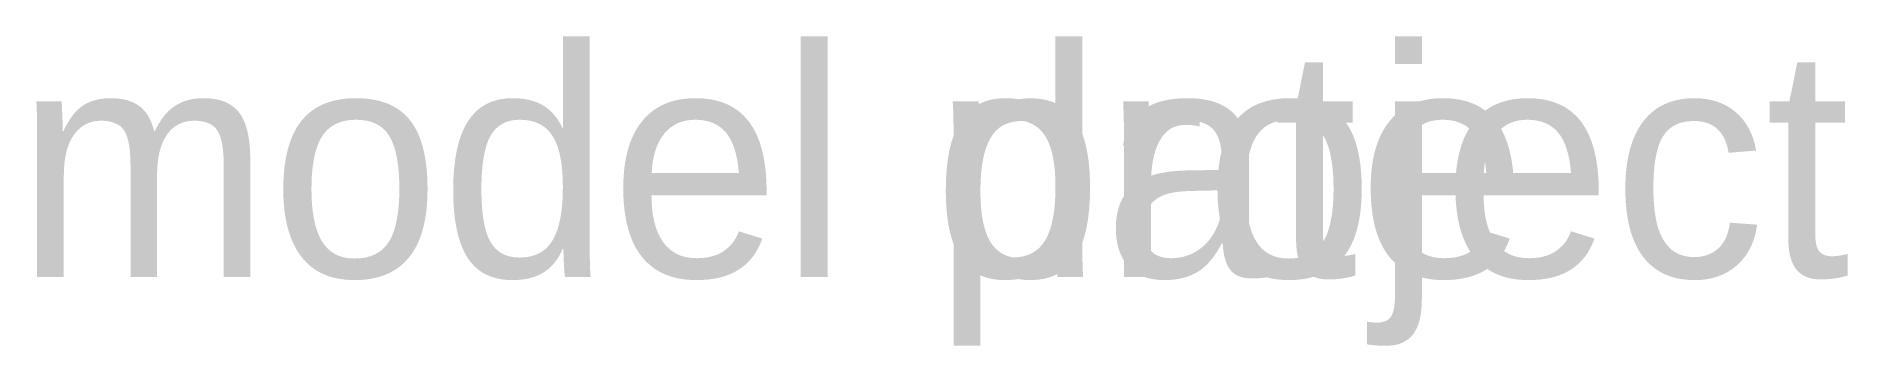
# Model space of a CAD drawing. Header units: metres. Extents: x 0.2 to 20, y -0.8 to 2.6.
import ezdxf

# ---------------------------------------------------------------- set-up
doc = ezdxf.new("R2010")
doc.units = ezdxf.units.M

# ---------------------------------------------------------------- blocks, each defined once
blk = doc.blocks.new('Numbered')
blk.add_attdef('PROJECTNAAM', (0, 0), '', height=2.5)

msp = doc.modelspace()

# ---------------------------------------------------------------- block references
ref = msp.add_blockref('Numbered', (0, 0))
ref.add_attrib('DATUM1', 'model date', (0, 0), dxfattribs={"height": 2.5})
ref.add_attrib('GEM-PROJECT', 'model project', (0, 0), dxfattribs={"height": 2.5})

doc.saveas('drawing.dxf')
